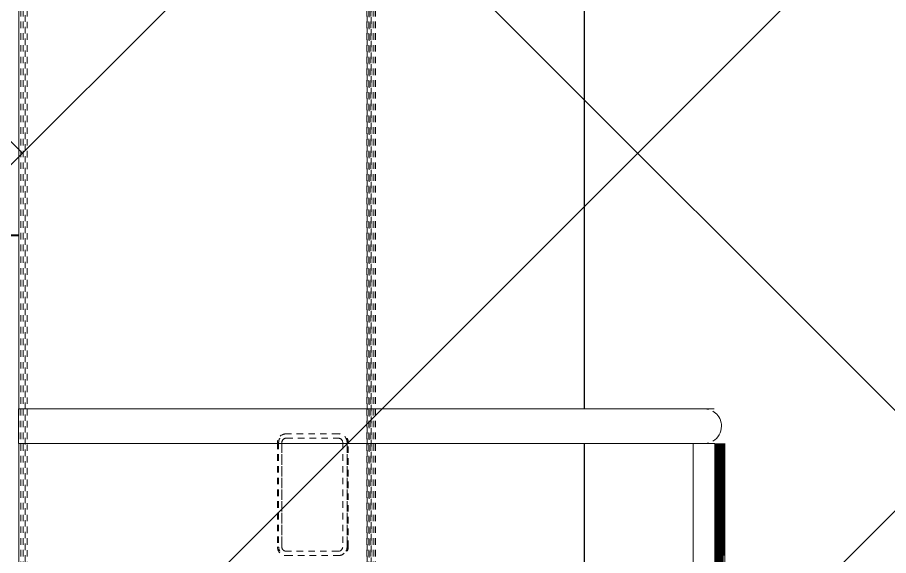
# Model space of a CAD drawing. Header units: millimetres. Extents: x 50357 to 985146, y 723188 to 1803594.
# Drawn here: x 875039 to 876041, y 745889 to 746508 of the extents above; entities that cross this region are included whole.
import ezdxf

# ---------------------------------------------------------------- set-up
doc = ezdxf.new("R2010")
doc.units = ezdxf.units.MM
doc.header["$LTSCALE"] = 3
doc.header["$MEASUREMENT"] = 0
doc.linetypes.add('Member Hidden', pattern=[4.5, 2.5, -2])
for name, color, linetype, lineweight, true_color in [('A-FLOR-HRAL', 7, 'Continuous', 13, 0x6e6e6e), ('A-WALL-HDLN', 7, 'Member Hidden', 13, 0x6e6e6e), ('S-BEAM', 7, 'Continuous', 13, 0x6e6e6e), ('S-BEAM-HDLN', 7, 'Member Hidden', 13, 0x6e6e6e)]:
    doc.layers.add(name, color=color, linetype=linetype, lineweight=lineweight, true_color=true_color)
doc.layers.add('Hatch (HOR not under LTC submission)', color=252, linetype='Continuous', lineweight=35)

# ---------------------------------------------------------------- blocks, each defined once
blk = doc.blocks.new('Railing - 25mm-V1-SEC D_1')
at = {"layer": 'A-FLOR-HRAL'}
for p in [(-673290.5, 21828.8), (-673290.5, 21005)]:
    blk.add_line(p, (-673290.5, 21828.8), dxfattribs=at)
blk = doc.blocks.new('Railing - 25mm-V2-SEC D_1')
at = {"layer": 'A-FLOR-HRAL'}
for p in [(-673280.9, 21828.8), (-673280.9, 21700)]:
    blk.add_line(p, (-673280.9, 21828.8), dxfattribs=at)
blk = doc.blocks.new('Railing - 25mm-V3-SEC D_1')
at = {"layer": 'A-FLOR-HRAL'}
for p, q in [((-673316.3, 21005), (-673316.3, 21828.8)), ((-673303.9, 21828.8), (-673303.8, 21828.8)), ((-673302.2, 21828.8), (-673291.3, 21828.8)), ((-673291.3, 21828.8), (-673291.3, 21828.8)), ((-673291.3, 21005), (-673291.3, 21828.8))]:
    blk.add_line(p, q, dxfattribs=at)
blk = doc.blocks.new('Railing - Railing-3272102-SEC D_1')
for name, p in [('Railing - 25mm-V3-SEC D_1', (0, 0)), ('Railing - 25mm-V1-SEC D_1', (0, 0)), ('Railing - 25mm-V1-SEC D_1', (0.8, 0)), ('Railing - 25mm-V1-SEC D_1', (1.6, 0)), ('Railing - 25mm-V1-SEC D_1', (2.4, 0)), ('Railing - 25mm-V1-SEC D_1', (3.2, 0)), ('Railing - 25mm-V1-SEC D_1', (4, 0)), ('Railing - 25mm-V1-SEC D_1', (4.8, 0)), ('Railing - 25mm-V1-SEC D_1', (5.6, 0)), ('Railing - 25mm-V1-SEC D_1', (6.4, 0)), ('Railing - 25mm-V1-SEC D_1', (7.2, 0)), ('Railing - 25mm-V1-SEC D_1', (8, 0)), ('Railing - 25mm-V1-SEC D_1', (8.8, 0)), ('Railing - 25mm-V2-SEC D_1', (0, 0)), ('Railing - 25mm-V1-SEC D_1', (10.4, 0))]:
    blk.add_blockref(name, p)
blk = doc.blocks.new('SIGN PANEL - SIGN PANEL-4495762-SEC D_1')
at = {"layer": 'S-BEAM'}
for p, q in [((-674091.6, 21868.8), (-674091.6, 26735)), ((-673441.6, 26735), (-673441.6, 21868.6)), ((-673441.1, 21868.6), (-673441.1, 22569.3)), ((-674091.6, 21005), (-674091.6, 21828.8)), ((-673441.6, 21829), (-673441.6, 21005)), ((-673441.1, 21005), (-673441.1, 21829))]:
    blk.add_line(p, q, dxfattribs=at)
blk = doc.blocks.new('Top Rail Type - Top Rail_Internal_-4733209-SEC D_1')
at = {"layer": 'A-FLOR-HRAL'}
for p, q in [((-673504, 21868.8), (-674091.7, 21868.8)), ((-673303.8, 21868.8), (-673303.9, 21868.8)), ((-674091.7, 21828.8), (-673504, 21828.8)), ((-673303.9, 21828.8), (-673303.8, 21828.8))]:
    blk.add_line(p, q, dxfattribs=at)
at = {"layer": 'A-FLOR-HRAL', "flags": 128}
for points in [[(-673303.9, 21868.8), (-673304.1, 21868.8), (-673304.6, 21868.8), (-673305.4, 21868.8), (-673306.5, 21868.8), (-673307.9, 21868.8), (-673309.7, 21868.8), (-673311.7, 21868.8), (-673314.1, 21868.8), (-673316.8, 21868.8), (-673319.8, 21868.8), (-673323, 21868.8), (-673326.6, 21868.8), (-673330.4, 21868.8), (-673334.5, 21868.8), (-673338.9, 21868.8), (-673343.6, 21868.8), (-673348.5, 21868.8), (-673353.6, 21868.8), (-673359, 21868.8), (-673364.7, 21868.8), (-673370.5, 21868.8), (-673376.6, 21868.8), (-673382.9, 21868.8), (-673389.3, 21868.8), (-673396, 21868.8), (-673402.8, 21868.8), (-673409.8, 21868.8), (-673416.9, 21868.8), (-673424.2, 21868.8), (-673431.6, 21868.8), (-673439.1, 21868.8), (-673446.7, 21868.8), (-673454.4, 21868.8), (-673462.2, 21868.8), (-673470, 21868.8), (-673478, 21868.8), (-673485.9, 21868.8), (-673493.9, 21868.8), (-673501.9, 21868.8), (-673504, 21868.8)], [(-673504, 21828.8), (-673496, 21828.8), (-673488.1, 21828.8), (-673480.1, 21828.8), (-673472.2, 21828.8), (-673464.3, 21828.8), (-673456.5, 21828.8), (-673448.8, 21828.8), (-673441.1, 21828.8), (-673433.6, 21828.8), (-673426.1, 21828.8), (-673418.8, 21828.8), (-673411.7, 21828.8), (-673404.6, 21828.8), (-673397.8, 21828.8), (-673391.1, 21828.8), (-673384.6, 21828.8), (-673378.3, 21828.8), (-673372.1, 21828.8), (-673366.2, 21828.8), (-673360.5, 21828.8), (-673355.1, 21828.8), (-673349.9, 21828.8), (-673344.9, 21828.8), (-673340.2, 21828.8), (-673335.7, 21828.8), (-673331.5, 21828.8), (-673327.6, 21828.8), (-673324, 21828.8), (-673320.6, 21828.8), (-673317.6, 21828.8), (-673314.8, 21828.8), (-673312.4, 21828.8), (-673310.2, 21828.8), (-673308.4, 21828.8), (-673306.9, 21828.8), (-673305.7, 21828.8), (-673304.8, 21828.8), (-673304.2, 21828.8), (-673303.9, 21828.8), (-673303.9, 21828.8)]]:
    blk.add_lwpolyline(points, dxfattribs=at)
at = {"layer": 'A-FLOR-HRAL'}
for centre, ratio, start_param, end_param in [((-674091.7, 21848.8), 0.000533, 0, 1.570796), ((-673303.8, 21848.8), 1, 6.021386, 6.400386), ((-673303.8, 21848.8), 1, 4.974188, 5.759587), ((-673303.8, 21848.8), 1, 4.712389, 4.959173), ((-674091.7, 21848.8), 0.000533, 1.570796, 3.141593), ((-673303.8, 21848.8), 1, 3.665191, 4.712389), ((-673303.8, 21848.8), 1, 3.051382, 3.403392)]:
    blk.add_ellipse(centre, major_axis=(0, 20), ratio=ratio, start_param=start_param, end_param=end_param, dxfattribs=at)
blk = doc.blocks.new('Railing - Railing-5125128-SEC D_1')
at = {"layer": 'A-FLOR-HRAL'}
for p, q in [((-674866.6, 22068.8), (-674091.6, 22068.8)), ((-674866.6, 22068.8), (-674091.6, 22068.8)), ((-674866.6, 22067.8), (-674091.6, 22067.8))]:
    blk.add_line(p, q, dxfattribs=at)
blk = doc.blocks.new('Top Rail Type - Top Rail_Internal_-5198240-SEC D_1')
at = {"layer": 'A-FLOR-HRAL'}
for p, q in [((-673292.1, 21868.8), (-673303.8, 21868.8)), ((-673303.8, 21828.8), (-673302.2, 21828.8))]:
    blk.add_line(p, q, dxfattribs=at)
for start_param, end_param in [(6.021386, 6.400391), (4.974188, 5.759587), (4.712389, 4.959173), (3.665191, 4.712389), (3.051375, 3.403392)]:
    blk.add_ellipse((-673303.8, 21848.8), major_axis=(0, 20), ratio=1, start_param=start_param, end_param=end_param, dxfattribs=at)
blk = doc.blocks.new('Rectangular Hollow Sections - RHS140x80x5-V148-SEC D_1')
at = {"layer": 'S-BEAM-HDLN'}
for p, q in [((-666130.5, 21840), (-666190.5, 21840)), ((-666130.4, 21840), (-666130.5, 21840)), ((-666200.5, 21830), (-666200.5, 21710)), ((-666195.5, 21710), (-666195.5, 21830)), ((-666195.4, 21830), (-666195.4, 21710)), ((-666190.5, 21835), (-666130.5, 21835)), ((-666125.5, 21830), (-666125.5, 21710)), ((-666120.5, 21710), (-666120.5, 21830)), ((-666120.4, 21830), (-666120.4, 21710)), ((-666130.5, 21705), (-666190.5, 21705)), ((-666190.5, 21700), (-666130.5, 21700)), ((-666130.5, 21700), (-666130.4, 21700))]:
    blk.add_line(p, q, dxfattribs=at)
for centre, major_axis, start_param, end_param in [((-666190.5, 21830), (0, 10), 0, 1.570796), ((-666130.5, 21830), (0, 10), 4.712389, 6.283185), ((-666190.5, 21830), (0, 5), 0, 1.570796), ((-666190.4, 21830), (0, 5), 1.047198, 1.570796), ((-666130.5, 21830), (0, 5), 4.712389, 6.283185), ((-666130.4, 21830), (0, 10), 4.712389, 5.235988), ((-666190.5, 21710), (0, 10), 1.570796, 3.141593), ((-666190.5, 21710), (0, 5), 1.570796, 3.141593), ((-666190.4, 21710), (0, 5), 1.570796, 2.094395), ((-666130.5, 21710), (0, 10), 3.141593, 4.712389), ((-666130.5, 21710), (0, 5), 3.141593, 4.712389), ((-666130.4, 21710), (0, 10), 4.18879, 4.712389)]:
    blk.add_ellipse(centre, major_axis=major_axis, ratio=1, start_param=start_param, end_param=end_param, dxfattribs=at)

msp = doc.modelspace()

# ---------------------------------------------------------------- hatches: boundary and pattern name
at = {"layer": 'Hatch (HOR not under LTC submission)'}
h = msp.add_hatch(dxfattribs=at)
h.set_pattern_fill('ANSI38', color=256, scale=4000)
h.paths.add_polyline_path([(883302.7731, 754573.5724), (867748.3436, 754573.5724), (867748.3436, 741228.5978), (870806.1362, 741227.6876), (883302.7731, 741227.6882)])

# ---------------------------------------------------------------- linework, layer by layer
at = {"layer": 'A-WALL-HDLN'}
for p, q in [((875339.5928, 746018.9831), (875339.5928, 745898.9831)), ((875419.5928, 745898.9831), (875419.5928, 746018.9831))]:
    msp.add_line(p, q, dxfattribs=at)
for centre, start_param, end_param in [((875349.5928, 746018.9831), 1.047197551, 1.570796327), ((875409.5928, 746018.9831), 4.71238898, 5.235987756), ((875349.5928, 745898.9831), 1.570796327, 2.094395102), ((875409.5928, 745898.9831), 4.188790205, 4.71238898)]:
    msp.add_ellipse(centre, major_axis=(0, 10), ratio=0.999999858, start_param=start_param, end_param=end_param, dxfattribs=at)
at = {"layer": 'S-BEAM-HDLN'}
for p, q in [((875050.5168, 751160.386), (875050.5168, 744889.0117)), ((875450.5167, 744889.0117), (875450.5167, 751160.386)), ((875450.802, 744889.0117), (875450.802, 751163.9117)), ((875048.1214, 751100.386), (875048.1214, 744889.0023)), ((875448.1213, 744889.0023), (875448.1213, 751100.386)), ((875448.4066, 744889.0023), (875448.4066, 751103.9023)), ((875045.726, 744888.993), (875045.726, 751040.386)), ((875445.7259, 744888.993), (875445.7259, 751040.386)), ((875446.0112, 751043.893), (875446.0112, 744888.993)), ((875043.2848, 744889.021), (875043.2848, 750979.2399)), ((875443.2847, 744889.021), (875443.2847, 750979.2399)), ((875443.6615, 750983.921), (875443.6615, 744889.021)), ((875040.8894, 744888.9831), (875040.8894, 750924.0399)), ((875440.8893, 744888.9831), (875440.8893, 750924.0399)), ((875441.2661, 750924.0399), (875441.2661, 744888.9831))]:
    msp.add_line(p, q, dxfattribs=at)

# ---------------------------------------------------------------- block references
at = {"layer": 'A-FLOR-HRAL'}
for name in ['Railing - Railing-5125128-SEC D_1', 'Top Rail Type - Top Rail_Internal_-4733209-SEC D_1', 'Top Rail Type - Top Rail_Internal_-5198240-SEC D_1', 'Railing - Railing-3272102-SEC D_1']:
    msp.add_blockref(name, (1549132.3921, 724188.9831), dxfattribs=at)
at = {"layer": 'S-BEAM'}
msp.add_blockref('SIGN PANEL - SIGN PANEL-4495762-SEC D_1', (1549132.3921, 724188.9831), dxfattribs=at)
at = {"layer": 'S-BEAM', "linetype": 'Member Hidden', "extrusion": (-1.02927e-05, 0, 1)}
msp.add_blockref('Rectangular Hollow Sections - RHS140x80x5-V148-SEC D_1', (1541538.7188, 724188.9831, -15.9447), dxfattribs=at)

doc.saveas('drawing.dxf')
